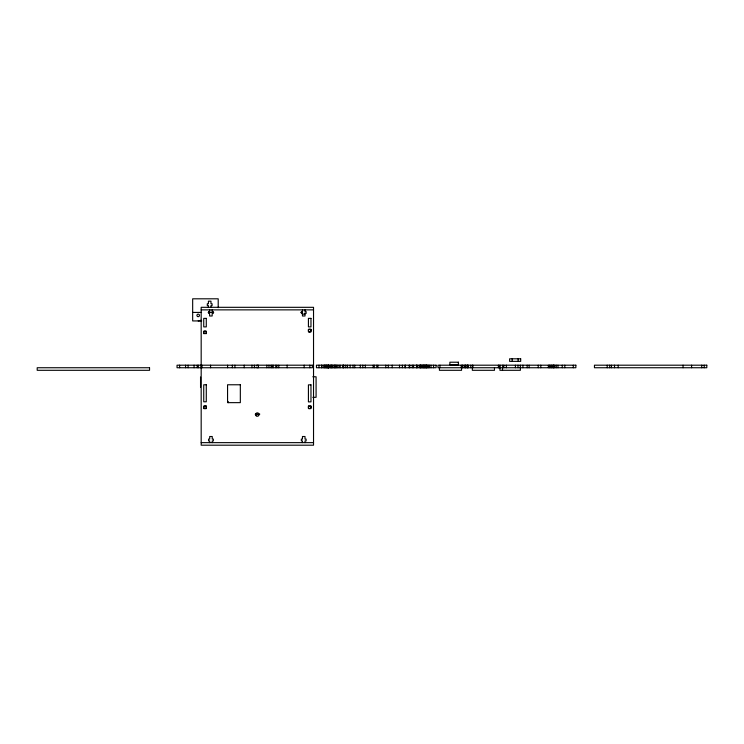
<?xml version="1.0" encoding="UTF-8"?>
<svg xmlns="http://www.w3.org/2000/svg" width="744" height="744" viewBox="0 0 744 744"><rect width="100%" height="100%" fill="white"/><g stroke="black" fill="none" stroke-linecap="round" stroke-linejoin="round"><path stroke-width="1.12" d="M201.178 309.867L313.531 309.867M192.668 312.424L201.522 312.424M208.162 312.424L213.695 312.424M300.762 312.424L302.464 312.424L302.464 309.867M302.297 314.126L304.845 314.126L304.845 313.019M201.745 320.934L192.668 320.934L192.668 298.809L218.206 298.809L218.206 307.653M308.425 329.443L310.973 329.443M312.796 376.789L316.079 376.789L316.079 397.305L312.796 397.305M308.425 406.131L310.973 406.131M255.313 414.129L259.796 414.129M255.332 414.557L258.754 414.557M201.178 442.643L313.531 442.643M704.243 365.192L704.243 367.741M701.694 365.192L701.694 367.741M691.567 365.192L691.567 367.741M683.057 365.192L683.057 367.741M618.199 365.192L618.199 367.741M614.516 365.192L614.516 367.741M611.475 365.192L611.475 367.741M609.689 365.192L609.689 367.741M607.216 365.192L607.216 367.741M573.308 365.192L573.308 367.741M564.798 365.192L564.798 367.741M562.25 365.192L562.25 367.741M557.991 365.192L557.991 367.741M556.289 365.192L556.289 367.741M554.838 365.192L554.838 367.741M553.824 365.192L553.824 367.741M553.731 365.192L553.731 367.741M553.136 365.192L553.136 367.741M552.029 365.192L552.029 367.741M551.267 365.192L551.267 367.741M550.16 365.192L550.16 367.741M549.481 365.192L549.481 367.741M548.375 365.192L548.375 367.741M540.795 365.192L540.795 367.741M538.238 365.192L538.238 367.741M529.133 365.192L529.133 367.741M527.18 365.192L527.18 367.741M522.92 365.192L522.92 367.741M520.372 365.192L520.372 370.298L499.94 370.298L499.94 367.741M518.122 358.803L518.122 361.361M517.991 365.192L517.991 367.741M515.434 365.192L515.434 367.741M512.16 358.803L512.16 361.361M506.385 365.192L506.385 367.741M503.772 365.192L503.772 367.741M502.665 365.192L502.665 367.741M502.498 367.741L502.498 370.298M500.117 365.192L500.117 367.741M499.01 365.192L499.01 367.741M498.424 365.192L498.424 367.741M494.472 367.741L494.472 370.298L472.347 370.298L472.347 367.741M472.886 365.192L472.886 367.741M472.468 365.192L472.468 367.741M470.766 365.192L470.766 367.741M468.218 365.192L468.218 367.741M467.79 365.192L467.79 367.741M467.502 365.192L467.502 367.741M466.944 365.192L466.944 367.741M465.502 365.192L465.502 367.741M465.233 365.192L465.233 367.741M464.814 365.192L464.814 367.741M462.898 365.192L462.898 367.741M462.257 365.192L462.257 367.741M461.55 367.741L461.55 370.298L439.425 370.298L439.425 367.741M461.243 365.192L461.243 367.741M439.964 365.192L439.964 367.741M433.547 365.192L433.547 367.741M430.99 365.192L430.99 367.741M429.167 365.192L429.167 367.741M428.795 365.192L428.693 367.741M427.586 365.192L427.586 367.741M426.74 365.192L426.74 367.741M426.619 365.192L426.619 367.741M426.247 365.192L426.247 367.741M425.122 365.192L425.122 367.741M425.038 365.192L425.038 367.741M424.917 365.192L424.917 367.741M423.931 365.192L424.015 367.741M423.689 365.192L423.689 367.741M423.038 365.192L423.038 367.741M422.36 365.192L422.36 367.741M421.392 365.192L421.392 367.741M420.862 365.192L420.862 367.741M420.49 365.192L420.49 367.741M420.286 365.192L420.286 367.741M419.43 365.192L419.43 367.741M417.728 365.192L417.728 367.741M416.621 365.192L416.714 367.741M416.519 365.192L416.519 367.741M413.562 365.192L413.562 367.741M412.353 365.192L412.353 367.741M409.712 365.192L409.712 367.741M409.219 365.192L409.219 367.741M405.341 365.192L405.341 367.741M405.052 365.192L405.052 367.741M402.411 365.192L402.411 367.741M399.5 365.192L399.5 367.741M392.2 365.192L392.2 367.741M388.312 365.192L388.312 367.741M385.764 365.192L385.764 367.741M377.933 365.192L377.933 367.741M376.827 365.192L376.827 367.741M374.269 365.192L374.269 367.741M373.163 365.192L373.163 367.741M365.332 365.192L365.332 367.741M362.784 365.192L362.784 367.741M360.347 365.192L360.347 367.741M354.749 365.192L354.749 367.741M353.047 365.192L353.047 367.741M350.136 365.192L350.136 367.741M347.495 365.192L347.495 367.741M345.765 365.192L345.765 367.741M343.682 365.192L343.682 367.741M343.328 365.192L343.328 367.741M342.835 365.192L342.835 367.741M340.194 365.192L340.194 367.741M338.985 365.192L338.985 367.741M337.246 365.192L337.246 367.741M336.028 365.192L336.028 367.741M335.925 365.192L335.925 367.741M334.819 365.192L334.819 367.741M334.735 365.192L334.735 367.741M333.117 365.192L333.117 367.741M332.177 365.192L332.261 367.741M331.685 365.192L331.685 367.741M331.154 365.192L331.154 367.741M330.615 365.192L330.615 367.741M328.857 365.192L328.857 367.741M328.736 365.192L328.736 367.741M328.616 365.192L328.616 367.741M328.532 365.192L328.532 367.741M328.058 365.192L328.058 367.741M326.309 365.192L326.309 367.741M326.188 365.192L326.188 367.741M325.807 365.192L325.807 367.741M324.961 365.192L324.961 367.741M324.486 365.192L324.486 367.741M323.854 365.192L323.752 367.741M321.929 365.192L321.929 367.741M321.557 365.192L321.557 367.741M318.999 365.192L318.999 367.741M310.973 406.047L310.973 408.596L308.425 408.596L308.425 406.047M309.82 365.192L309.82 367.741M305.012 309.867L305.012 311.569L306.119 311.569L306.119 313.447L305.012 313.447L305.012 315.995L302.464 315.995L302.464 313.447L301.441 313.447L301.441 311.569L302.548 311.569L302.548 309.867M305.012 442.643L305.012 440.941L306.119 440.941L306.119 439.072L305.012 439.072L305.012 436.514L302.464 436.514L302.464 439.072L301.357 439.072L301.357 440.941L302.464 440.941L302.464 442.643M304.166 365.192L304.166 367.741M287.147 365.192L287.147 367.741M278.758 365.192L278.758 367.741M276.88 365.192L276.88 367.741M275.773 365.192L275.773 367.741M273.225 365.192L273.225 367.741M272.118 365.192L272.118 367.741M271.095 365.192L271.095 367.741M268.965 365.192L268.965 367.741M266.836 365.192L266.836 367.741M258.326 365.192L258.326 367.741M254.411 365.192L254.411 367.741M251.946 365.192L251.946 367.741M244.199 365.192L244.199 367.741M234.918 365.192L234.918 367.741M232.37 365.192L232.37 367.741M228.417 401.704L228.417 402.644M227.562 365.192L227.562 367.741M212.161 309.867L212.161 311.569L213.268 311.569L213.268 313.447L212.161 313.447L212.161 315.995L209.603 315.995L209.603 313.447L208.59 313.447L208.59 311.569L209.696 311.569L209.696 309.867M212.245 442.643L212.245 440.941L213.351 440.941L213.351 439.072L212.245 439.072L212.245 436.514L209.696 436.514L209.696 439.072L208.59 439.072L208.59 440.941L209.696 440.941L209.696 442.643M210.971 307.319L210.971 305.617L212.077 305.617L212.077 303.738L210.971 303.738L210.971 301.19L208.413 301.19L208.413 303.738L207.306 303.738L207.306 305.617L208.413 305.617L208.413 307.319M210.543 365.192L210.543 367.741M206.283 333.703L206.283 331.145L203.735 331.145L203.735 333.703M201.987 365.192L201.987 367.741M201.178 365.285L201.178 307.319L313.531 307.319L313.531 445.191L201.178 445.191L201.178 367.592M200.88 365.192L200.88 367.741M200.545 377.022L200.545 387.233M198.323 365.192L198.323 367.741M197.216 365.192L197.216 367.741M194.072 365.192L194.072 367.741M188.111 365.192L188.111 367.741M185.554 365.192L185.554 367.741M179.602 365.192L179.602 367.741M200.964 320.19A5.534 5.534 0 0 1 198.202 320.934M258.456 367.108A1.274 1.274 0 0 1 256.252 367.108M256.447 365.564A1.274 1.274 0 0 1 258.261 365.564M206.283 318.376L203.735 318.376L203.735 326.895L206.283 326.895L206.283 318.376M310.973 318.376L308.425 318.376L308.425 326.895L310.973 326.895L310.973 318.376M310.973 329.359L308.425 329.359L308.425 331.917L310.973 331.917L310.973 329.359M520.679 358.803L509.612 358.803L509.612 361.361L520.679 361.361L520.679 358.803M458.388 362.216L449.878 362.216L449.878 364.765L458.388 364.765L458.388 362.216M312.378 365.192L177.044 365.192L177.044 367.741L312.378 367.741L312.378 365.192M436.096 365.192L316.451 365.192L316.451 367.741L436.096 367.741L436.096 365.192M575.865 365.192L437.983 365.192L437.983 367.741L575.865 367.741L575.865 365.192M706.8 365.192L594.456 365.192L594.456 367.741L706.8 367.741L706.8 365.192M149.544 367.741L37.2 367.741L37.2 370.298L149.544 370.298L149.544 367.741M206.283 384.769L203.735 384.769L203.735 401.788L206.283 401.788L206.283 384.769M240.331 384.769L227.562 384.769L227.562 402.644L240.331 402.644L240.331 384.769M310.973 384.853L308.425 384.853L308.425 401.872L310.973 401.872L310.973 384.853M206.283 406.047L203.735 406.047L203.735 408.596L206.283 408.596L206.283 406.047M327.509 367.741L327.509 365.192L327.425 367.741M197.56 316.507A1.274 1.274 0 0 0 199.476 315.4A1.274 1.274 0 0 0 197.56 314.293A1.274 1.274 0 0 0 197.56 316.507M309.058 331.74A1.274 1.274 0 0 0 310.973 330.634A1.274 1.274 0 0 0 309.058 329.527A1.274 1.274 0 0 0 309.058 331.74M309.058 408.428A1.274 1.274 0 0 0 310.973 407.321A1.274 1.274 0 0 0 309.058 406.215A1.274 1.274 0 0 0 309.058 408.428M204.377 333.526A1.274 1.274 0 0 0 206.283 332.419A1.274 1.274 0 0 0 204.377 331.322A1.274 1.274 0 0 0 204.377 333.526M204.377 408.428A1.274 1.274 0 0 0 206.283 407.321A1.274 1.274 0 0 0 204.377 406.215A1.274 1.274 0 0 0 204.377 408.428M256.15 415.757A1.702 1.702 0 0 0 258.996 414.994A1.702 1.702 0 0 0 256.913 412.911A1.702 1.702 0 0 0 256.15 415.757"/></g></svg>
